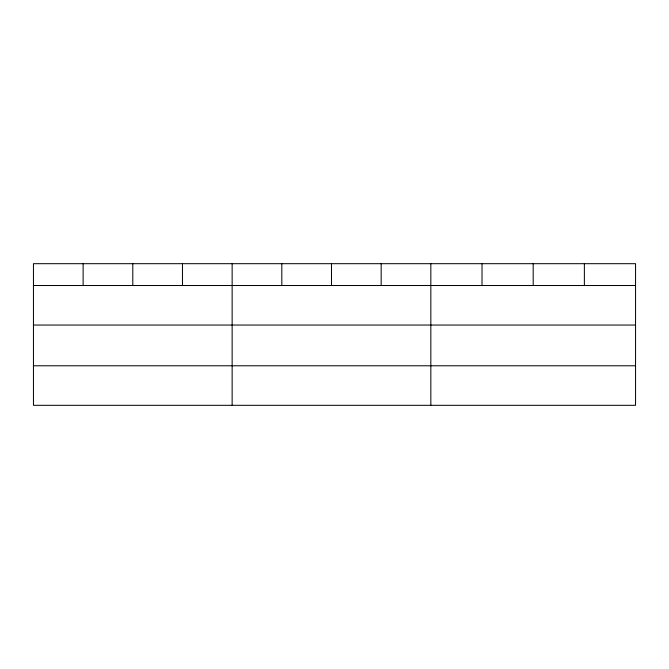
<?xml version="1.0" encoding="UTF-8"?>
<svg xmlns="http://www.w3.org/2000/svg" width="669" height="669" viewBox="0 0 669 669"><rect width="100%" height="100%" fill="white"/><g stroke="black" fill="none" stroke-linecap="round" stroke-linejoin="round"><path stroke-width="1" d="M635.55 325.05L635.55 263.686L33.45 263.686L33.45 405.314L635.55 405.314L635.55 325.05L33.45 325.05M33.45 285.512L635.55 285.512M33.45 365.776L635.55 365.776M584.371 263.686L584.371 285.512M533.193 263.686L533.193 285.512M482.014 263.686L482.014 285.512M430.836 263.686L430.836 405.314M381.163 263.686L381.163 285.512M331.49 263.686L331.49 285.512M281.816 263.686L281.816 285.512M232.143 263.686L232.143 405.314M182.47 263.686L182.47 285.512M132.797 263.686L132.797 285.512M83.123 263.686L83.123 285.512"/></g></svg>
